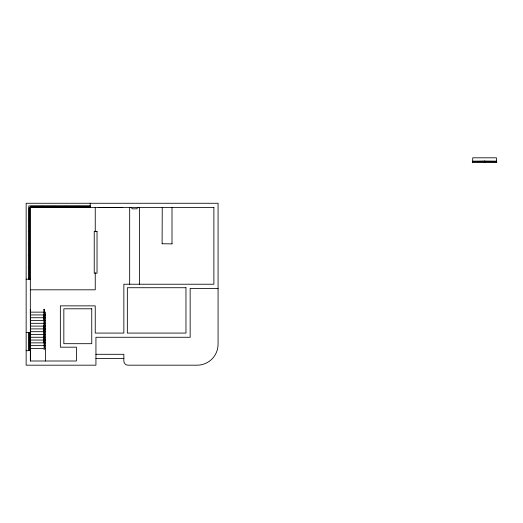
<?xml version="1.0" encoding="UTF-8"?>
<svg xmlns="http://www.w3.org/2000/svg" width="523" height="523" viewBox="0 0 523 523"><rect width="100%" height="100%" fill="white"/><g stroke="black" fill="none" stroke-linecap="round" stroke-linejoin="round"><path stroke-width="0.78" d="M43.886 341.95L44.435 341.879L43.886 341.95L43.88 309.453L44.396 309.217L43.912 309.492M44.422 341.95L44.435 309.453M43.912 349.377C44.377 349.057 43.912 349.835 44.396 349.371M98.246 207.461L122.689 207.461M138.046 207.461L136.653 208.854L132.463 208.854L131.07 207.461M162.104 243.888L162.241 207.461M44.298 314.199C43.677 312.146 44.148 321.619 44.298 319.298M44.298 325.365C43.671 323.266 44.154 332.752 44.298 330.471M44.017 336.054L44.298 336.537L44.082 330.981M44.017 347.22L44.298 347.703L44.082 342.147M484.847 161.162L484.285 161.162M472.7 161.162L484.429 161.025M496.432 161.162L484.703 161.025M90.218 205.925L28.804 205.925L28.804 279.204M90.218 206.905L30.341 206.905L29.778 207.461L29.778 279.204M162.241 243.751L172.145 243.888M29.079 278.785L29.497 278.785L29.497 267.201L29.079 267.201L29.079 278.785L29.497 278.785M26.15 279.204L30.341 279.204M218.071 288.415L190.156 288.415L190.156 337.27L95.938 337.27L95.938 365.185L26.15 365.185L26.15 203.27L218.071 203.27L218.071 344.252A20.94 20.94 0 0 1 197.132 365.185L128.043 365.185A4.191 4.191 0 0 1 123.853 361.001L123.853 354.3L95.938 354.3M30.341 289.814L95.245 289.814L95.245 272.692M30.341 309.355L30.478 361.001M30.478 312.146L45.409 312.146L45.409 361.001M30.478 314.938L45.409 314.938M30.478 317.729L45.409 317.729M30.478 320.521L45.409 320.521M30.341 323.312L45.409 323.312M30.478 326.104L45.409 326.104M30.478 328.895L45.409 328.895M30.478 331.687L45.409 331.687M26.15 332.523L30.341 332.523M30.341 334.478L45.409 334.478M30.341 337.27L45.409 337.27M30.341 340.061L45.409 340.061M30.341 342.853L45.409 342.853M30.341 345.644L45.409 345.644M30.341 348.436L45.409 348.436M26.15 350.672L30.341 350.672M95.938 358.484L123.853 358.484M496.432 161.999L496.432 157.815L472.7 157.815L472.7 161.999M484.847 162.143L484.285 162.143M172.008 207.461L172.008 243.751M139.445 207.461L139.445 284.231M129.671 207.461L129.671 284.231M110.732 207.598L110.176 207.598M95.245 207.461L95.245 231.205M90.218 203.27L90.218 207.461M44.298 330.954L44.298 336.054M44.298 336.537L44.298 341.637M44.298 342.12L44.298 347.22M44.017 314.199L44.017 319.298M44.017 325.365L44.017 330.471M44.017 336.537L44.017 341.637M29.778 332.523L29.778 350.672M28.804 332.523L28.804 350.672M472.289 162.052L496.85 162.071L472.295 162.038M42.343 206.206L30.759 206.206L30.759 206.624L42.343 206.624L42.343 206.206M54.202 206.206L42.618 206.206L42.618 206.624L54.202 206.624L54.202 206.206M66.068 206.206L54.484 206.206L54.484 206.624L66.068 206.624L66.068 206.206M77.934 206.206L66.349 206.206L66.349 206.624L77.934 206.624L77.934 206.206M89.799 206.206L78.215 206.206L78.215 206.624L89.799 206.624L89.799 206.206M213.887 207.461L30.341 207.461L30.341 361.001L76.397 361.001L76.397 347.18L60.348 347.18L60.348 305.863L95.245 305.863L95.245 333.079L123.853 333.079L123.853 284.231L213.887 284.231L213.887 207.461M29.504 207.879L29.079 207.879L29.079 219.464L29.504 219.464L29.504 207.879M29.497 219.745L29.079 219.745L29.079 231.329L29.497 231.329L29.497 219.745M97.023 231.329L94.232 231.329L94.232 273.202L97.023 273.202L97.023 231.329M29.497 231.611L29.079 231.611L29.079 243.195L29.497 243.195L29.497 231.611M29.497 243.47L29.079 243.47L29.079 255.054L29.497 255.054L29.497 243.47M29.497 255.335L29.079 255.335L29.079 266.92L29.497 266.92L29.497 255.335M185.966 287.722L127.344 287.722L127.344 333.079L185.966 333.079L185.966 287.722M91.754 308.792L63.839 308.792L63.839 343.689L91.754 343.689L91.754 308.792M29.497 332.942L29.079 332.942L29.079 350.253L29.497 350.253L29.497 332.942"/></g></svg>
